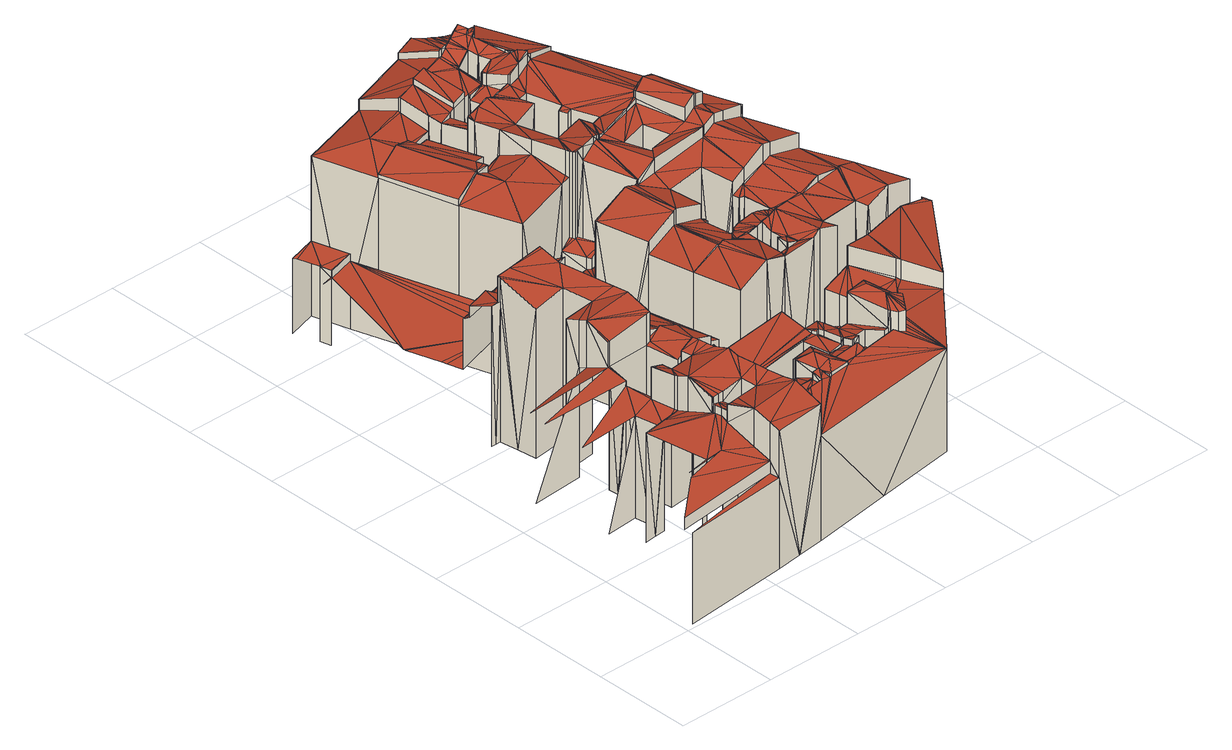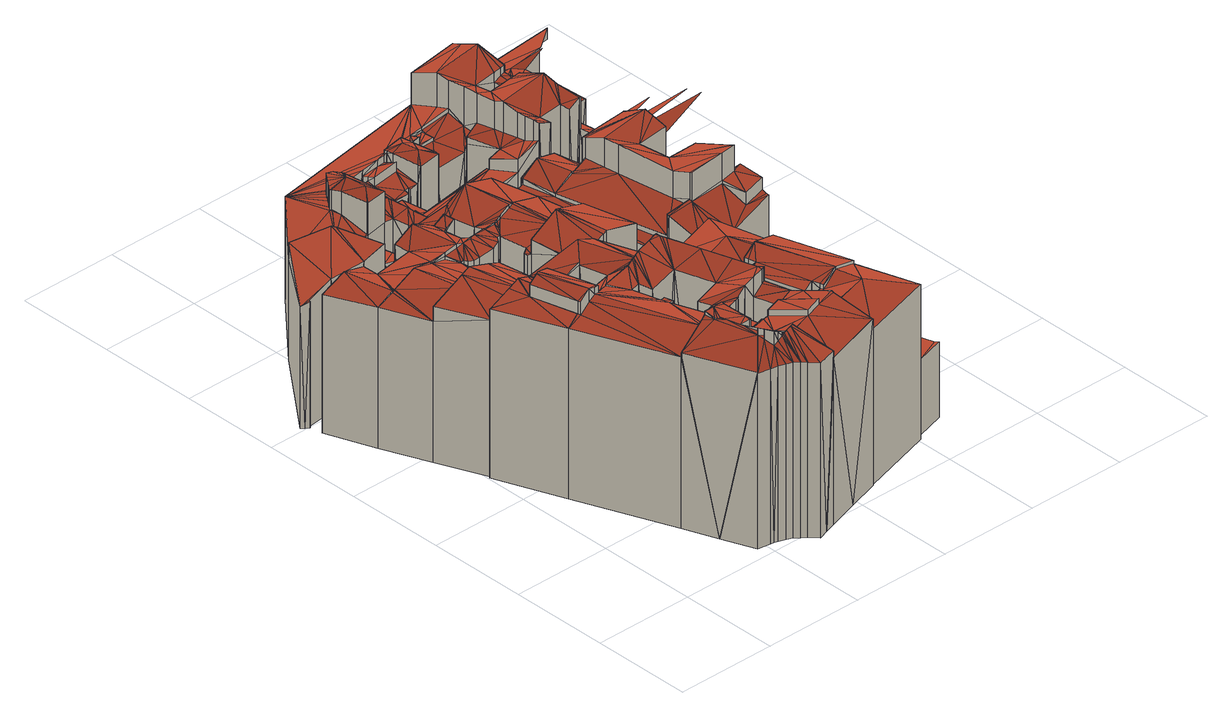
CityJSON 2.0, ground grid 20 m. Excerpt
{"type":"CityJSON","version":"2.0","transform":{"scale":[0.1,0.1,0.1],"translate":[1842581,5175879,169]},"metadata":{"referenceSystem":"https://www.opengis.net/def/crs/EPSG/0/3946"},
"CityObjects":{
"building1":{"type":"Building","geometry":[{"type":"MultiSurface","lod":"2","boundaries":[[[0,1,2,3]],[[4,5,6]],[[5,7,8,6]],[[9,10,11]],[[11,12,13]],[[8,0,3]],[[13,4,6]],[[14,15,16]],[[15,11,17]],[[11,13,17]],[[16,15,18]],[[19,13,6]],[[20,21,22]],[[23,16,18]],[[24,16,23]],[[25,13,19]],[[26,22,27]],[[28,6,3,29]],[[6,8,3]],[[18,15,30]],[[31,24,23]],[[13,25,32]],[[33,19,6,28]],[[22,31,23]],[[17,13,32]],[[30,15,17]],[[22,21,31]],[[34,35,36]],[[25,19,33]],[[37,25,33]],[[38,37,33]],[[39,40,34]],[[25,37,41,42]],[[23,18,43]],[[41,37,38]],[[32,25,42]],[[44,18,30]],[[45,32,42,41]],[[38,33,46]],[[47,17,32,45]],[[48,30,49]],[[50,30,17]],[[45,41,51]],[[49,50,17,47]],[[48,49,52]],[[30,50,49]],[[41,38,46,51]],[[53,30,48]],[[43,18,44]],[[22,23,54]],[[53,48,52]],[[29,3,55]],[[3,2,55]],[[56,23,43]],[[53,44,30]],[[54,23,56]],[[47,45,57]],[[49,47,57]],[[46,33,58]],[[45,51,57]],[[59,43,44,53]],[[52,49,57,60]],[[53,52,60]],[[61,56,43,59]],[[51,46,58,62]],[[27,22,54]],[[57,51,62]],[[63,54,56,61]],[[64,63,61]],[[53,60,65]],[[66,67,68]],[[69,57,62]],[[60,57,69,65]],[[54,63,64,70]],[[71,69,62,72]],[[73,74,70]],[[27,54,70]],[[74,27,70]],[[59,53,75]],[[61,59,75]],[[76,27,74]],[[70,64,77]],[[73,70,77]],[[28,29,78]],[[64,61,75]],[[27,79,36]],[[76,79,27]],[[79,80,36]],[[80,34,36]],[[58,33,81]],[[82,80,79]],[[83,34,84]],[[84,34,80,85]],[[33,28,86]],[[83,84,85]],[[83,39,34]],[[77,64,87]],[[87,64,75]],[[88,68,39,83]],[[29,55,78]],[[62,58,81]],[[53,65,89]],[[90,68,88]],[[91,77,87]],[[91,87,75,92]],[[90,93,66,68]],[[72,62,81,94]],[[65,69,89]],[[69,71,95,89]],[[96,97,98]],[[81,33,86]],[[86,28,78]],[[99,100,101]],[[75,53,102]],[[103,96,104]],[[105,99,101]],[[96,98,106]],[[104,96,106]],[[105,106,99]],[[106,107,99]],[[98,107,106]],[[55,108,78]],[[55,109,108]],[[89,95,94,81]],[[110,104,106,105]],[[92,75,102,111]],[[112,113,114]],[[115,112,114]],[[53,89,116]],[[88,83,117]],[[90,88,117]],[[103,104,118]],[[113,103,118,114]],[[102,53,116]],[[83,85,119]],[[120,86,78,108]],[[121,81,86]],[[89,81,122]],[[93,90,117,123]],[[104,110,124,125]],[[126,81,121]],[[127,121,86,120]],[[122,81,126]],[[118,104,125]],[[85,80,128,119]],[[80,82,129,128]],[[105,101,130]],[[131,132,111,102]],[[133,134,127]],[[134,126,121,127]],[[110,105,130]],[[135,89,122]],[[101,100,136,130]],[[137,118,125]],[[114,118,137]],[[116,89,135]],[[138,122,126,134]],[[139,138,134]],[[132,131,140]],[[124,110,130]],[[141,135,122,138]],[[142,143,144]],[[145,142,144]],[[146,145,144]],[[131,102,147]],[[148,146,144]],[[149,148,144]],[[150,102,116]],[[151,116,135,141]],[[152,102,150]],[[117,83,153]],[[83,119,154]],[[147,102,152]],[[140,131,155]],[[156,150,116,151]],[[157,83,154]],[[139,134,158]],[[138,139,158]],[[159,131,147]],[[153,83,157]],[[155,131,159]],[[141,138,160]],[[161,152,150,156]],[[130,136,123,117]],[[143,115,162,144]],[[163,147,152,161]],[[115,114,162]],[[164,140,155]],[[138,158,160]],[[165,159,147,163]],[[120,108,166]],[[165,167,159]],[[168,167,165]],[[167,155,159]],[[164,155,167]],[[128,129,169,170]],[[151,141,171]],[[171,141,160]],[[127,120,166]],[[156,151,171]],[[172,128,170]],[[161,156,171]],[[158,134,173]],[[158,171,160]],[[134,133,174]],[[170,169,175]],[[176,158,177]],[[114,137,162]],[[178,171,158,176]],[[133,127,166,179]],[[130,117,180]],[[119,128,172,154]],[[137,125,181]],[[182,157,154,172]],[[183,182,172]],[[177,158,173]],[[180,117,153]],[[124,130,184]],[[185,153,157,182]],[[186,177,173]],[[173,134,174]],[[187,133,179]],[[125,124,188,181]],[[174,133,187]],[[189,180,153,185]],[[172,170,190]],[[184,130,180]],[[163,161,191]],[[170,175,190]],[[165,163,191]],[[183,172,192]],[[193,149,144]],[[182,183,192]],[[194,124,184]],[[161,171,191]],[[162,137,181]],[[185,182,192]],[[171,178,195,196]],[[168,165,197,198]],[[188,124,194]],[[166,108,199]],[[200,184,180,189]],[[171,196,201]],[[189,185,202]],[[175,203,190]],[[204,172,190]],[[205,187,179]],[[192,172,204]],[[191,171,201]],[[186,173,206]],[[108,109,207]],[[197,165,191]],[[185,192,202]],[[208,174,187]],[[196,195,209,210]],[[196,210,211]],[[212,213,214]],[[201,196,211,215]],[[191,201,215]],[[202,192,204]],[[214,149,193]],[[216,194,184,200]],[[199,108,217]],[[218,216,200]],[[197,191,215,211]],[[219,212,214,220]],[[221,212,219]],[[221,222,223,212]],[[224,221,219]],[[225,221,224,226]],[[181,188,194,216]],[[227,162,181]],[[179,166,199]],[[205,179,228]],[[217,108,229]],[[144,162,227,230]],[[187,205,231]],[[208,187,231]],[[228,179,199]],[[174,208,232,233]],[[231,205,228]],[[173,174,234]],[[189,202,235]],[[232,208,231]],[[206,173,234]],[[190,203,236,237]],[[204,190,235]],[[193,144,230]],[[238,228,199]],[[202,204,235]],[[238,231,228]],[[227,181,239]],[[233,232,231,240]],[[200,189,241]],[[242,190,237]],[[174,233,234]],[[229,108,243]],[[235,190,242]],[[230,227,239,244]],[[238,199,245]],[[219,220,246]],[[224,219,246]],[[247,248,249]],[[240,231,250]],[[233,240,250]],[[218,200,241]],[[248,224,249]],[[251,199,217]],[[241,189,235]],[[231,238,252,250]],[[216,218,253]],[[181,216,254]],[[245,199,251]],[[252,238,245]],[[251,217,255]],[[256,206,234]],[[220,214,193,246]],[[257,247,249,258]],[[234,233,250]],[[259,260,237,236]],[[260,242,237]],[[255,217,229,261]],[[251,255,261]],[[193,230,244]],[[252,245,251]],[[252,251,261]],[[260,262,242]],[[263,250,252]],[[262,235,242]],[[263,234,250]],[[239,181,264]],[[265,234,263]],[[265,266,256,234]],[[249,224,246]],[[267,268,266,265]],[[254,216,253]],[[218,241,253]],[[264,181,254]],[[252,261,269]],[[262,260,270]],[[271,241,235,262]],[[260,259,272,270]],[[244,239,264,273]],[[263,252,274]],[[265,263,274]],[[193,244,275]],[[267,265,274]],[[275,244,273]],[[274,252,269]],[[276,271,262]],[[193,249,246]],[[258,249,193,277]],[[277,193,275,278]],[[276,262,270]],[[273,264,254,279]],[[279,254,241,271]],[[280,279,271,281]],[[241,254,253]],[[272,282,270]],[[261,229,243,283]],[[269,261,283]],[[282,276,270]],[[211,210,284]],[[285,286,287]],[[285,287,288]],[[268,267,289,290]],[[274,269,291]],[[267,274,289]],[[287,292,288]],[[293,288,294,295]],[[288,292,296,294]],[[294,296,297,298]],[[299,269,283]],[[281,271,276,300]],[[291,269,299]],[[300,276,282]],[[301,274,291]],[[302,299,283,243]],[[302,291,299]],[[303,304,302,305]],[[304,291,302]],[[305,302,306]],[[307,274,301]],[[289,274,307]],[[302,243,308]],[[309,301,291,304]],[[306,302,308]],[[210,209,310,311]],[[304,303,312,313]],[[314,306,308]],[[315,306,314]],[[197,211,316]],[[317,304,313]],[[309,304,317]],[[313,312,315,314]],[[318,313,314]],[[309,307,301]],[[319,307,309,320]],[[290,289,307,319]],[[321,313,318]],[[321,317,313]],[[308,243,322]],[[320,309,323]],[[318,314,324]],[[321,318,324]],[[314,308,322,324]],[[309,317,325]],[[323,309,326]],[[293,295,327]],[[295,294,328]],[[285,288,329]],[[273,279,330]],[[326,309,325]],[[294,298,331]],[[332,323,326]],[[298,297,333]],[[198,197,334,335]],[[288,293,336,337]],[[210,311,284]],[[332,326,325,338]],[[325,317,339]],[[338,325,340]],[[279,280,341,342]],[[108,207,343]],[[340,325,339]],[[243,108,343]],[[336,293,327]],[[295,328,327]],[[329,288,337]],[[344,340,339]],[[345,344,339]],[[346,345,339]],[[328,294,331]],[[346,347,345]],[[211,284,348]],[[349,350,351,352]],[[321,324,353]],[[324,322,354]],[[330,279,342]],[[317,321,353,355]],[[339,317,355]],[[356,211,348]],[[347,346,357]],[[358,211,356]],[[316,211,358]],[[359,360,350,349]],[[275,273,361]],[[334,197,316]],[[336,327,362]],[[327,328,363,362]],[[354,322,364]],[[365,324,354]],[[346,339,366]],[[363,328,331]],[[353,324,365]],[[367,359,368]],[[367,360,359]],[[357,346,369]],[[370,367,368]],[[366,339,355]],[[370,342,367]],[[342,341,367]],[[369,346,366]],[[311,310,371,372]],[[373,374,354]],[[374,365,354]],[[375,330,342,370]],[[376,365,374]],[[377,376,374]],[[376,353,365]],[[278,275,361,378]],[[379,357,369]],[[355,353,376]],[[376,377,380]],[[379,369,366,381]],[[337,336,382]],[[329,337,383]],[[336,362,384]],[[362,363,385]],[[363,331,386]],[[273,330,361]],[[381,366,387]],[[331,298,388]],[[355,376,389]],[[349,352,390]],[[298,333,388]],[[376,380,389]],[[311,372,391]],[[372,371,392,393]],[[366,355,394]],[[352,351,395,396]],[[284,311,348]],[[354,364,397]],[[373,354,397]],[[398,355,389]],[[399,336,384]],[[383,337,382]],[[382,336,400]],[[400,336,399]],[[380,401,389]],[[387,366,402]],[[384,362,403]],[[403,362,385]],[[363,386,385]],[[391,372,393]],[[402,366,394]],[[394,355,398]],[[286,285,404,405]],[[285,329,404]],[[401,406,389]],[[348,311,391]],[[322,243,343]],[[406,398,389]],[[407,387,402]],[[359,349,408]],[[409,402,394,410]],[[411,398,406]],[[410,394,398,412]],[[409,410,412]],[[407,402,409]],[[413,407,409]],[[413,414,407]],[[393,392,414,413]],[[415,393,413]],[[390,352,396]],[[416,391,393]],[[417,348,391,418]],[[419,384,420,421]],[[420,384,403]],[[420,403,385,386]],[[422,416,393,415]],[[383,382,400,423]],[[423,400,399]],[[424,423,399,425]],[[370,368,426]],[[356,348,417]],[[427,358,356]],[[417,418,428]],[[418,391,429,428]],[[429,391,416]],[[349,390,430]],[[356,417,428]],[[427,316,358]],[[427,356,428]],[[334,316,427,431]],[[428,429,416,422]],[[368,359,408,426]],[[412,398,432]],[[413,409,433]],[[409,412,433]],[[408,349,430]],[[398,411,434,432]],[[384,419,435]],[[425,399,436]],[[433,412,432]],[[364,322,343]],[[434,437,432]],[[437,433,432]],[[438,433,437]],[[375,370,439]],[[399,384,440]],[[397,364,441]],[[415,413,442]],[[436,399,443]],[[384,435,440]],[[422,415,442]],[[444,390,396]],[[333,445,388]],[[333,446,445]],[[361,330,447]],[[413,433,442]],[[329,383,448]],[[443,399,440]],[[427,428,449]],[[428,422,449]],[[334,431,450]],[[386,331,451]],[[430,390,444]],[[330,375,439,452]],[[453,444,396]],[[454,436,443]],[[439,370,426]],[[431,427,449,450]],[[435,455,440]],[[456,430,444]],[[433,438,457,458]],[[459,422,442]],[[454,443,440,455]],[[207,460,343]],[[456,408,430]],[[396,395,461]],[[449,422,459]],[[447,330,452]],[[442,433,458]],[[420,386,462]],[[383,423,463]],[[331,388,451]],[[464,444,453]],[[465,397,441]],[[456,444,464]],[[458,457,466,467]],[[404,329,468]],[[469,361,447,470]],[[468,329,448]],[[471,472,442,473]],[[472,459,442]],[[445,361,469]],[[445,446,378,361]],[[421,420,462,474]],[[423,424,475,463]],[[426,408,456,476]],[[450,449,459,472]],[[467,466,477,478]],[[458,467,478]],[[441,364,343]],[[478,477,479,480]],[[481,478,480]],[[465,441,482]],[[480,479,483]],[[439,426,476]],[[484,458,478]],[[482,441,485]],[[480,483,486]],[[442,458,484]],[[487,478,481]],[[472,471,488]],[[489,482,485]],[[483,485,486]],[[483,489,485]],[[448,383,463]],[[462,386,451]],[[473,442,484,490]],[[396,461,491]],[[456,464,492]],[[487,484,478]],[[464,453,493,492]],[[445,469,494]],[[335,334,495,496]],[[497,439,476]],[[334,450,498]],[[469,470,499]],[[388,445,500,501]],[[486,485,502,503]],[[450,472,504]],[[505,447,452]],[[470,447,505,499]],[[481,480,506]],[[451,388,507]],[[507,388,501]],[[500,445,508]],[[508,445,494]],[[472,488,504]],[[480,486,506]],[[506,486,503]],[[494,469,499]],[[396,491,509]],[[485,441,343]],[[487,481,506]],[[510,511,512,513]],[[513,512,514]],[[461,515,491]],[[461,516,515]],[[517,518,405]],[[517,405,519]],[[405,404,519]],[[495,334,498]],[[513,514,520]],[[519,404,468,521]],[[453,396,522]],[[514,462,520]],[[514,474,462]],[[521,468,448,523]],[[524,510,513]],[[523,448,463,525]],[[525,463,526]],[[463,475,526]],[[452,439,497,527]],[[525,526,528]],[[526,529,528]],[[520,462,451]],[[525,528,530]],[[520,451,531]],[[511,510,532,533]],[[531,451,507,534]],[[528,529,533,532]],[[532,510,524]],[[535,450,504]],[[502,485,343]],[[534,507,501,536]],[[501,500,536]],[[536,500,508,537]],[[537,508,494,538]],[[505,452,527]],[[503,502,539,540]],[[492,493,541,542]],[[488,543,504]],[[488,544,543]],[[537,538,545]],[[546,505,527,547]],[[506,503,540]],[[538,494,548,545]],[[524,513,549]],[[548,494,499]],[[528,532,550]],[[396,509,551]],[[498,450,535]],[[505,552,499]],[[546,552,505]],[[552,548,499]],[[532,524,549,550]],[[553,548,552]],[[554,487,506]],[[539,502,343]],[[497,476,555]],[[543,556,504]],[[557,542,558]],[[491,515,509]],[[492,542,559]],[[542,541,560,558]],[[556,535,504]],[[493,453,522]],[[522,396,551]],[[456,492,561]],[[506,540,562]],[[563,539,343]],[[540,539,563,562]],[[542,557,559]],[[527,497,555]],[[547,527,564]],[[557,558,559]],[[556,498,535]],[[495,498,556]],[[537,545,565]],[[545,548,566]],[[564,527,555]],[[567,563,343]],[[541,493,522]],[[548,553,568,566]],[[525,530,569]],[[530,528,570]],[[492,559,561]],[[549,513,571]],[[506,562,572]],[[545,566,565]],[[528,550,570]],[[573,456,561]],[[560,541,522]],[[484,487,574,575]],[[490,484,575,576]],[[554,506,577]],[[551,509,578]],[[476,456,579,580]],[[487,554,574]],[[581,567,343]],[[559,558,582]],[[519,521,583]],[[521,523,583]],[[523,525,583]],[[562,563,567,572]],[[564,555,584,585]],[[515,516,586]],[[509,515,587]],[[584,555,588]],[[558,560,589]],[[566,568,590]],[[550,549,571,570]],[[566,590,591]],[[590,584,591]],[[590,585,584]],[[591,584,588,592]],[[593,594,551]],[[513,520,595]],[[520,531,595]],[[531,534,596]],[[534,536,596]],[[536,537,596]],[[530,597,569]],[[597,530,570]],[[561,559,582]],[[594,522,551]],[[577,506,598]],[[506,572,599]],[[600,560,522]],[[578,509,587]],[[601,554,577]],[[582,558,589]],[[456,573,579]],[[583,525,569]],[[598,506,599]],[[589,560,600]],[[555,476,602]],[[603,522,594]],[[551,578,604]],[[537,565,596]],[[574,554,601]],[[561,582,605]],[[606,561,605]],[[593,551,604,607]],[[518,517,608]],[[572,567,581,599]],[[609,577,598,610]],[[611,573,561,606]],[[612,601,577,609]],[[613,600,522,603]],[[602,476,580]],[[571,513,595]],[[604,578,587]],[[609,610,614]],[[615,582,589]],[[605,582,615]],[[616,610,581]],[[617,597,570,618]],[[610,598,599,581]],[[556,543,619]],[[610,616,614]],[[589,600,620]],[[614,616,581]],[[621,605,615]],[[569,597,622]],[[597,617,622]],[[623,604,587,624]],[[575,574,601,612]],[[595,531,596]],[[495,556,625]],[[626,604,623]],[[543,544,627,628]],[[626,629,607,604]],[[621,615,630]],[[588,555,631]],[[565,566,632]],[[566,591,632]],[[569,622,633]],[[630,615,634]],[[583,569,633]],[[573,611,635,636]],[[496,495,625,637]],[[638,630,634]],[[622,639,633]],[[592,588,640]],[[641,583,633,642]],[[579,573,636]],[[591,592,643]],[[612,609,644]],[[620,600,645]],[[589,620,645]],[[619,543,628]],[[615,589,645]],[[596,565,646]],[[575,612,644]],[[647,579,636]],[[600,613,648,645]],[[649,579,647,650]],[[631,555,602]],[[587,515,651]],[[652,556,619]],[[570,571,653]],[[650,647,636,635]],[[565,632,646]],[[579,631,580]],[[515,586,651]],[[634,615,645]],[[653,571,595]],[[625,556,652]],[[654,655,596]],[[624,587,656]],[[655,595,596]],[[623,624,656]],[[657,595,655]],[[576,575,644,658]],[[626,623,659]],[[519,583,660]],[[661,631,579,649]],[[662,588,631]],[[618,570,653,663]],[[631,602,580]],[[629,626,664,665]],[[632,591,643]],[[588,662,640]],[[643,592,640]],[[659,623,656]],[[666,634,645]],[[664,626,659]],[[638,634,666,667]],[[628,627,658,644]],[[668,628,644]],[[669,619,628,668]],[[670,652,619,669]],[[609,614,671]],[[646,632,643]],[[672,625,652,670]],[[641,642,673]],[[656,587,651]],[[674,659,656]],[[614,581,675]],[[674,656,676]],[[677,678,665,664]],[[664,659,674]],[[646,643,679]],[[517,519,680]],[[677,664,674]],[[645,648,681,682]],[[583,641,673,660]],[[666,645,683]],[[595,657,684]],[[654,596,685]],[[586,686,651]],[[644,609,671]],[[687,678,677]],[[683,645,682]],[[642,633,688,689]],[[633,639,690,688]],[[682,687,677]],[[663,653,691]],[[676,656,651]],[[682,681,687]],[[679,643,692,693]],[[694,683,682]],[[673,642,689]],[[693,692,695,696]],[[691,653,697]],[[671,614,675]],[[674,676,698]],[[682,677,699]],[[608,517,680]],[[694,682,699]],[[676,651,698]],[[683,694,699]],[[696,695,700]],[[660,673,689,688]],[[701,691,697]],[[702,691,701]],[[666,683,703]],[[519,660,680]],[[667,666,703,704]],[[596,646,705]],[[696,700,706]],[[653,595,707]],[[688,690,708]],[[643,640,709]],[[651,686,710,698]],[[677,674,711]],[[702,701,712]],[[692,643,713]],[[703,683,699]],[[646,679,705]],[[711,674,698]],[[669,668,714]],[[695,692,713]],[[712,701,715]],[[668,644,716]],[[688,708,717]],[[670,669,714]],[[595,684,707]],[[672,670,714]],[[625,672,714]],[[637,625,718]],[[685,596,705]],[[581,343,719]],[[720,712,715]],[[721,712,720]],[[699,677,711]],[[708,722,717]],[[679,693,705]],[[723,721,720]],[[724,723,720]],[[697,653,725]],[[700,695,713]],[[724,726,723]],[[693,696,727]],[[717,722,726,724]],[[717,724,728]],[[709,640,729]],[[713,643,709]],[[644,671,716]],[[696,706,727]],[[701,697,725]],[[662,631,730]],[[343,460,731,719]],[[725,653,707]],[[715,701,725]],[[703,699,732]],[[733,699,711]],[[718,625,714]],[[705,693,727]],[[714,668,716]],[[704,703,732,734]],[[735,736,709]],[[736,713,709]],[[737,713,736]],[[684,738,707]],[[631,661,739,730]],[[660,688,740]],[[741,685,705]],[[732,699,742]],[[671,675,743,716]],[[699,733,744]],[[728,724,745]],[[688,717,740]],[[675,581,719]],[[742,699,744]],[[724,720,746]],[[717,728,747]],[[748,608,680]],[[743,675,749]],[[734,732,742,750]],[[751,725,752]],[[752,725,707]],[[738,752,707]],[[753,754,727]],[[754,705,727]],[[720,715,755,756]],[[741,705,754]],[[715,725,757]],[[750,742,758]],[[680,660,759]],[[759,660,760]],[[698,710,761,762]],[[758,742,744]],[[760,660,763]],[[764,765,718,714]],[[764,714,766]],[[711,698,767]],[[725,751,768]],[[763,660,740]],[[769,758,744]],[[727,706,770]],[[744,733,771]],[[766,714,743,772]],[[728,745,747]],[[714,716,743]],[[745,724,746]],[[753,727,773]],[[772,743,749,774]],[[746,720,756]],[[755,715,757]],[[740,717,747]],[[769,744,775,776]],[[777,778,779,780]],[[733,711,781,782]],[[775,744,771]],[[783,784,785]],[[767,698,762]],[[771,733,782]],[[786,783,785]],[[778,777,787]],[[725,768,788]],[[786,789,783]],[[785,784,790]],[[757,725,788]],[[773,727,770]],[[791,786,792]],[[791,789,786]],[[700,713,793]],[[747,745,794]],[[794,745,795]],[[795,745,746]],[[796,797,776,775]],[[781,711,798]],[[777,780,799]],[[711,767,798]],[[800,680,759,801]],[[802,747,795,803]],[[747,794,795]],[[775,771,782]],[[803,795,746,804]],[[805,796,775]],[[804,746,755,806]],[[780,779,807,799]],[[746,756,755]],[[801,759,760,808]],[[806,755,757,809]],[[787,777,810]],[[785,790,796]],[[811,760,763]],[[768,812,788]],[[763,740,813]],[[814,740,747]],[[730,791,792]],[[706,700,815,816]],[[810,777,799]],[[802,803,817]],[[803,804,817]],[[709,729,818]],[[749,675,719]],[[747,802,817,819]],[[820,775,782]],[[811,763,821]],[[785,796,805]],[[763,813,821]],[[813,740,821]],[[790,797,796]],[[814,747,819]],[[822,773,770]],[[740,814,821]],[[823,787,810]],[[800,801,824]],[[801,808,824]],[[760,811,825]],[[826,827,819]],[[827,814,819]],[[825,811,821]],[[828,814,827]],[[788,812,823,810]],[[808,760,825,824]],[[761,829,762]],[[799,807,822,770]],[[730,739,791]],[[829,767,762]],[[770,706,816]],[[830,767,829]],[[729,640,831]],[[735,709,818,832]],[[640,662,833,831]],[[713,737,834,835]],[[680,800,836]],[[748,680,836]],[[786,785,837]],[[819,817,838]],[[826,819,838]],[[700,793,815]],[[785,805,837]],[[805,775,839]],[[825,821,840]],[[804,806,841]],[[774,749,719,842]],[[806,809,841]],[[764,766,843]],[[824,825,840]],[[730,792,844]],[[766,772,843]],[[792,786,837,844]],[[757,788,845]],[[772,774,843]],[[662,730,833]],[[809,757,846,841]],[[817,804,847]],[[824,840,848]],[[821,814,849]],[[775,820,850]],[[765,764,843,851]],[[757,845,846]],[[814,828,852,849]],[[805,839,837]],[[781,798,853]],[[845,788,846]],[[782,781,850]],[[820,782,850]],[[838,817,847]],[[840,821,849]],[[800,824,854]],[[839,775,850]],[[848,840,855]],[[815,770,816]],[[836,800,854]],[[855,840,849]],[[781,853,856]],[[857,838,847]],[[850,781,856]],[[858,855,859]],[[788,810,860]],[[835,834,832,818]],[[861,862,863]],[[818,729,831]],[[859,855,849]],[[849,861,863]],[[863,862,864]],[[849,852,861]],[[804,841,865]],[[863,864,847]],[[793,713,866]],[[713,835,866]],[[867,859,849]],[[864,857,847]],[[858,859,867]],[[799,770,868]],[[847,804,865]],[[824,848,869]],[[870,858,867]],[[846,788,860]],[[853,871,850,856]],[[872,836,854]],[[730,844,833]],[[871,853,873]],[[850,871,873]],[[854,824,869]],[[810,799,874]],[[770,815,868]],[[849,863,875]],[[863,847,876]],[[870,867,877]],[[848,855,878]],[[867,849,879]],[[855,858,878]],[[880,870,877]],[[841,846,860,881]],[[835,818,882]],[[883,863,876]],[[875,863,883]],[[877,867,879]],[[858,870,878]],[[876,847,865]],[[879,849,875]],[[865,841,884]],[[798,767,885]],[[869,848,878]],[[860,810,886]],[[815,793,887,888]],[[872,854,869,889]],[[841,881,890]],[[884,841,891]],[[891,841,890]],[[837,839,892]],[[893,865,894]],[[893,876,865]],[[883,876,893]],[[895,875,883]],[[833,844,896]],[[894,865,884]],[[893,894,884]],[[880,877,897]],[[898,883,893]],[[887,835,882]],[[839,850,892]],[[898,895,883]],[[882,818,899]],[[818,831,899]],[[799,868,874]],[[793,866,887]],[[868,815,888]],[[870,880,900]],[[866,835,887]],[[877,879,901]],[[886,810,874]],[[853,798,885]],[[844,837,892,902]],[[879,875,903]],[[875,895,903]],[[893,884,904]],[[905,880,897]],[[767,830,906,885]],[[879,907,908,901]],[[907,879,903,898]],[[897,877,901]],[[898,893,904]],[[889,869,878,909]],[[878,870,900]],[[881,904,890]],[[908,907,898]],[[904,884,891]],[[895,898,903]],[[904,891,890]],[[900,880,905]],[[905,897,901,908]],[[896,844,902]],[[910,888,882,911]],[[888,887,882]],[[850,873,912]],[[831,833,896,899]],[[851,843,913]],[[914,868,888,910]],[[881,860,886]],[[904,881,915]],[[909,878,900,916]],[[873,853,885]],[[881,886,915]],[[914,910,917]],[[774,842,918]],[[900,905,919]],[[892,850,912]],[[868,914,917,874]],[[843,774,918]],[[873,920,912]],[[916,900,919,921]],[[910,911,922]],[[882,899,923]],[[920,873,885]],[[924,896,902]],[[919,905,925]],[[911,882,923,922]],[[899,896,924,926]],[[917,910,927]],[[905,908,928]],[[886,874,929]],[[930,924,902]],[[923,899,926]],[[874,917,927]],[[921,919,925,931]],[[927,910,922]],[[932,892,912]],[[933,934,935]],[[936,933,935]],[[929,874,927]],[[902,892,932,937]],[[925,905,928]],[[936,885,933]],[[885,906,933]],[[930,902,937]],[[926,924,930,938]],[[939,923,926]],[[931,925,940]],[[927,922,941]],[[908,898,942]],[[922,923,939,941]],[[913,843,918]],[[940,925,928]],[[943,886,929]],[[935,934,944]],[[898,904,945]],[[946,930,937]],[[947,940,928]],[[948,927,941]],[[904,915,945]],[[928,908,942]],[[926,938,949]],[[938,930,946,950]],[[939,926,949]],[[941,939,949,951]],[[929,927,952,953]],[[949,938,950]],[[942,898,954]],[[915,886,943,945]],[[912,920,955]],[[936,935,956]],[[920,885,955]],[[948,941,951]],[[952,927,948]],[[932,912,957]],[[885,936,955]],[[842,719,958]],[[954,898,945]],[[947,928,942,959]],[[935,944,956]],[[943,929,953]],[[960,913,918]],[[961,948,951,949]],[[962,961,949]],[[953,952,948,961]],[[912,955,957]],[[963,936,956]],[[955,936,964]],[[944,965,956]],[[942,954,966]],[[959,942,966]],[[964,936,963]],[[719,731,967,958]],[[966,954,945]],[[946,937,968]],[[943,966,945]],[[969,966,943]],[[962,949,970]],[[961,962,970]],[[953,961,970]],[[957,955,964]],[[918,842,958]],[[949,950,971]],[[943,953,970]],[[937,932,972,973]],[[974,964,963]],[[950,946,968,971]],[[932,957,972]],[[969,943,970,975]],[[972,964,974]],[[970,949,976]],[[968,937,973]],[[949,971,976]],[[957,964,972]],[[960,918,977,978]],[[963,956,979]],[[975,970,976,980]],[[974,963,979]],[[971,968,976]],[[968,981,980,976]],[[956,965,982,983]],[[981,968,972,984]],[[972,968,973]],[[972,974,979]],[[979,956,983]],[[977,918,958]],[[984,972,979,985]],[[978,977,986]],[[986,977,987]],[[988,986,987]],[[985,979,983,982]],[[988,987,989]],[[987,977,958]],[[989,987,958]],[[967,989,958]]],"semantics":{"surfaces":[{"type":"WallSurface"},{"type":"RoofSurface"}],"values":[0,1,0,0,1,1,1,0,1,1,0,1,0,0,0,1,1,0,0,1,0,1,0,0,1,1,0,1,0,0,1,1,0,0,0,1,1,0,1,0,0,1,1,0,0,0,0,0,1,1,1,0,0,1,0,1,1,1,1,1,0,0,1,0,0,1,1,0,1,1,0,1,0,0,0,0,1,0,1,1,0,0,0,1,1,0,0,0,1,1,0,0,0,1,1,0,0,1,0,0,0,1,0,0,0,0,0,0,0,0,1,1,0,1,1,0,0,1,0,0,0,0,0,0,0,0,1,1,1,1,1,1,0,1,1,0,1,1,0,0,1,0,1,1,0,0,1,0,0,0,1,1,0,0,0,1,0,0,0,1,0,1,1,1,1,1,1,1,0,1,1,1,1,0,0,1,1,0,1,1,1,1,0,0,0,0,1,0,0,0,1,0,0,0,0,0,1,1,1,1,1,1,1,0,1,0,0,1,0,0,1,0,0,0,0,0,1,1,0,0,1,1,0,1,0,1,1,1,0,1,1,1,0,1,1,1,1,0,0,1,1,0,0,1,0,1,0,1,1,0,0,0,1,0,0,1,1,0,1,0,1,0,1,0,0,0,0,0,1,0,0,1,0,0,1,0,1,1,0,0,1,1,1,1,0,0,1,1,0,0,0,1,0,1,1,1,1,1,0,1,1,1,1,0,1,1,1,1,1,0,0,1,1,0,0,0,0,0,1,0,0,0,1,1,0,1,0,0,0,0,1,0,0,1,0,1,0,1,1,1,0,0,0,1,1,1,1,0,1,1,0,0,0,1,0,0,0,0,0,0,1,0,1,0,0,0,1,1,0,0,0,0,1,0,1,0,1,0,0,0,0,0,1,1,1,0,0,0,0,0,0,1,1,1,0,0,0,0,0,0,0,1,0,1,1,0,1,0,1,0,1,1,1,1,0,0,0,0,0,0,1,0,0,0,0,1,1,0,1,0,0,0,1,0,1,0,1,0,1,0,1,1,0,1,1,0,0,0,1,0,0,1,1,1,1,0,0,0,0,1,0,0,1,0,0,0,0,0,0,0,0,0,0,0,0,0,1,1,0,1,1,0,1,1,1,0,0,1,0,1,0,0,0,0,1,1,0,1,1,0,0,1,1,0,1,1,1,0,1,0,1,1,0,0,1,0,0,0,1,0,0,0,0,0,1,1,0,0,0,0,0,0,0,0,1,0,0,1,0,1,0,1,0,1,0,0,0,0,1,1,1,0,0,0,1,1,0,0,0,1,1,0,1,0,0,1,1,0,0,1,1,1,1,1,1,1,1,0,0,1,0,1,0,0,1,0,1,0,0,1,0,1,1,1,1,1,1,0,0,1,0,1,0,1,0,0,0,0,0,0,0,0,0,1,1,0,0,0,0,1,1,0,0,1,0,0,0,0,0,1,1,0,0,1,0,0,1,0,1,1,1,0,0,1,1,0,1,1,1,1,1,0,1,1,1,1,1,1,0,0,0,0,0,0,0,0,0,0,1,0,0,0,1,0,0,0,0,0,0,0,1,0,0,0,0,0,1,1,0,0,0,0,1,0,0,0,0,1,0,1,0,1,1,1,1,1,0,0,0,0,0,1,1,1,0,0,0,1,0,0,1,1,1,1,1,0,0,0,0,1,0,0,1,0,0,1,1,0,1,1,1,1,1,0,1,1,1,0,0,1,0,0,1,1,1,1,1,1,0,0,0,1,1,0,0,0,0,0,0,0,0,1,1,1,1,1,0,1,0,0,1,1,1,1,1,1,1,1,1,1,1,0,0,1,1,0,0,0,0,0,0,0,0,0,1,1,1,1,1,0,0,0,0,1,0,0,1,0,0,0,0,0,1,1,0,0,0,0,1,0,1,0,0,1,0,0,0,0,0,0,1,1,1,0,1,1,1,1,1,1,0,0,0,1,1,0,0,0,0,0,1,1,1,0,0,0,1,0,0,1,1,0,1,0,0,0,1,0,1,1,1,0,0,0,0,0,0,1,0,0,1,1,1,1,0,0,0,0,1,1,0,0,1,0,0,0,1,0,1,0,0,0,0,0,0,0,0,1,0,0,0,1,1,0,1,1,0,0,0,0,0,1,1,0,1,0,1,0,1,0,1,0,1,1,1,1,1,1,0,1,0,1,0,1,0,0,0,1,0,0,1,0,1,0,0,1,1,0,1,0,0,0,1,1,1,0,1,0,1,1,1,0,0,1,1,0,0,0,0,0,0,1,0,1,0,1,0,1,1,1,1,1,0,1,0,0,0,0,0,0,0,0,1,0,1,1,0,0,1,0,0,1,0,1,0,1,1,0,1,0,1,0,0,1,1,1,0,0,0,0,0,1,1,0,0,0,0,0,1,0,0,0,1,1,0,1,0,1,1,0,0,0,0,0,0,1,0,0,0,0,0,0,0,0,0,0,1,0,0,1,1,1,0,1,0,0,1,1,1,0,0,1,0,0,0,1,1,0,0,0,1,0,0,0,0,0,0,0,1,0,1,0,0,0,0,0,1,0,0,0,1,1,1,1,0,1,1,0,1,1,0,1,1,1,0,1,0,0,1,0,0,0,0,1,0,0,0,0,1,1,1,0,0,0,1,1,0,0,0,1,0,0,1,1,0,0,0,1,0,1,1,1,0,0,1,1,1,0,1,0,0,1,0,1,1,1,1,1,1,0,1,1,1,0,0,1,1,1,1,1,1,1,1,0,1,1,0,0,0,1,1,0,0,0,0,0,1,0,1,0,1,1,1,1,1,1,1,0,1,1,0,1,1,1,0,1,0,1,0,0,0,0,1,1,0,1,0,1,0,0,0,1,0,1,0,0,1,0,0,0,0,1,0,1,0,1,1,1,1,0,1,0,0,1,1,1,1,1,0,0,1,1,1,1,1,0,0,1,1,0,0,0,0,1,0,0,1,0,1,0,1,1,0,0,0,1,0,1,1,0,1,1,1,1,0,1,0,0,1,0,0,0,1,1,1,1,1,0,0,1,0,0,1,0,0,0,0,0,1,1,0,0,0,1,0,0,1,0,0,1,0,1,0,1,1,1,0,0,0,1,0,1,1,1,1,1,0,1,0,0,0,0,0,0,0,1,1,1,0,0,0,0,0,0,1,0,0]}}]}
},
"vertices":[
[20,10,192],[20,10,9],[237,30,9],[237,30,192],[87,84,236],[18,27,215],[235,50,218],[18,27,192],[235,50,192],[147,110,9],[127,108,9],[147,110,232],[91,92,240],[172,102,242],[130,239,9],[130,239,229],[153,242,9],[221,168,262],[176,244,232],[230,83,232],[102,300,9],[166,305,9],[166,305,215],[176,244,216],[176,244,9],[223,141,256],[37,295,216],[196,358,235],[235,50,295],[237,30,287],[219,173,261],[171,275,9],[223,155,262],[230,83,309],[189,394,258],[7,354,248],[196,358,245],[223,141,292],[224,141,292],[183,440,237],[4,386,256],[224,141,278],[224,141,256],[209,247,234],[212,225,242],[223,155,278],[233,142,291],[221,168,278],[219,173,291],[221,173,278],[221,173,261],[233,142,276],[221,173,291],[212,225,312],[201,303,233],[291,37,9],[208,253,234],[234,175,274],[250,145,291],[209,247,304],[234,175,291],[208,253,302],[250,145,271],[201,303,298],[204,303,297],[245,176,291],[181,457,9],[76,450,9],[181,457,230],[245,176,271],[204,303,235],[245,176,9],[250,145,9],[204,303,9],[200,331,9],[232,286,288],[196,358,9],[217,305,9],[345,44,284],[194,376,9],[192,395,258],[298,151,290],[192,395,9],[183,440,332],[189,394,308],[192,395,308],[338,98,309],[230,307,287],[181,457,326],[294,183,292],[177,484,316],[230,307,9],[232,286,9],[177,484,9],[298,151,9],[294,183,9],[138,624,291],[138,624,9],[148,624,9],[163,586,9],[168,547,9],[168,547,309],[283,292,288],[126,664,278],[157,629,288],[158,624,339],[158,624,290],[158,624,9],[345,44,221],[345,44,9],[157,629,341],[283,292,9],[124,672,249],[126,664,254],[176,679,253],[122,676,247],[319,240,312],[245,493,316],[176,679,278],[288,407,312],[338,98,239],[335,123,305],[327,184,305],[245,493,9],[188,633,341],[188,633,285],[330,155,305],[335,123,247],[288,407,250],[288,407,9],[237,556,316],[280,314,288],[280,314,9],[335,123,239],[330,155,226],[322,221,305],[237,556,9],[188,633,279],[327,184,245],[327,184,220],[295,316,9],[322,221,248],[114,706,146],[122,676,146],[235,711,146],[111,717,146],[91,783,146],[311,304,302],[91,784,146],[90,787,146],[315,270,303],[319,240,249],[313,286,302],[291,456,332],[297,408,312],[309,318,301],[315,270,252],[296,415,315],[353,187,216],[309,316,301],[353,187,230],[313,286,253],[235,711,244],[311,304,261],[309,318,9],[309,316,266],[405,133,246],[309,317,9],[309,316,9],[298,342,9],[298,342,248],[343,258,236],[297,408,253],[368,198,211],[402,158,230],[321,346,9],[353,187,9],[360,192,9],[343,258,9],[405,133,241],[287,485,331],[266,643,284],[296,415,273],[296,415,254],[272,602,328],[291,456,273],[368,198,9],[404,140,237],[266,643,343],[287,485,273],[345,350,264],[364,324,257],[324,418,262],[206,1040,146],[267,638,341],[371,262,9],[371,262,211],[364,324,231],[364,324,9],[435,137,246],[272,602,274],[371,262,232],[330,419,260],[345,350,9],[330,419,264],[405,133,237],[405,201,9],[513,69,9],[402,158,237],[372,256,9],[372,256,209],[373,263,211],[150,1026,146],[127,1020,146],[150,1024,146],[373,263,232],[267,638,287],[452,135,244],[267,638,274],[150,1026,160],[150,1024,160],[144,1047,160],[144,1047,9],[150,1026,9],[145,1047,160],[144,1047,163],[145,1047,163],[257,713,246],[435,137,237],[456,136,244],[257,713,146],[433,157,237],[433,160,237],[433,160,231],[441,205,213],[374,425,243],[388,357,9],[388,357,247],[433,157,252],[283,711,250],[433,157,233],[328,648,247],[387,359,247],[499,142,243],[283,711,146],[449,159,252],[206,1040,160],[127,1096,160],[132,1090,160],[185,1113,160],[449,159,233],[450,152,249],[449,159,249],[328,648,290],[327,652,288],[452,135,249],[441,205,9],[127,1096,9],[185,1113,9],[387,359,9],[387,359,235],[456,136,251],[374,425,236],[441,205,249],[309,708,256],[441,208,249],[441,208,9],[440,211,248],[440,211,9],[473,159,260],[411,362,227],[328,648,237],[411,362,9],[309,708,168],[468,192,260],[309,708,146],[350,652,227],[206,1040,9],[309,708,9],[327,652,198],[327,652,9],[328,648,9],[381,507,9],[499,142,249],[529,282,211],[195,1123,321],[195,1123,9],[214,1062,9],[233,1001,320],[487,219,248],[487,219,9],[496,159,249],[233,1001,9],[233,1001,327],[279,854,314],[279,854,327],[279,854,9],[315,736,9],[315,736,320],[498,147,249],[350,652,9],[488,212,248],[498,147,245],[496,159,9],[496,159,226],[498,147,9],[502,148,9],[487,216,248],[506,149,245],[488,212,210],[529,282,9],[529,282,208],[504,161,9],[504,161,227],[506,149,231],[506,149,9],[540,346,231],[502,174,223],[504,161,236],[487,216,9],[488,212,9],[502,174,242],[522,151,244],[498,214,9],[522,151,231],[509,212,212],[508,216,210],[335,871,349],[335,871,344],[278,1069,345],[412,663,197],[355,822,344],[508,216,9],[378,755,9],[540,346,184],[540,346,9],[291,1019,350],[291,1019,345],[509,212,9],[519,214,212],[514,213,9],[412,661,9],[412,661,199],[681,94,216],[519,214,9],[518,218,9],[518,222,209],[518,222,9],[552,286,211],[451,465,292],[451,465,9],[471,372,9],[471,372,293],[559,182,241],[562,157,232],[559,182,223],[550,298,215],[533,223,9],[549,300,216],[434,557,291],[434,557,9],[454,729,167],[338,872,350],[338,872,343],[562,157,244],[561,168,236],[549,222,211],[423,609,9],[434,557,316],[549,224,210],[412,661,317],[537,226,9],[537,226,208],[562,157,9],[562,162,9],[412,663,317],[561,168,228],[561,168,9],[454,729,9],[549,224,9],[570,169,9],[549,222,9],[329,1030,336],[329,1030,328],[366,905,338],[373,883,339],[373,883,324],[559,223,9],[441,775,321],[579,171,227],[514,474,312],[554,276,212],[567,230,9],[567,230,211],[571,206,217],[539,381,9],[539,381,318],[595,162,9],[574,207,216],[336,1008,336],[331,1023,336],[579,171,9],[568,225,211],[370,891,339],[346,1167,322],[346,1167,9],[576,189,9],[568,225,9],[501,567,314],[568,225,225],[571,206,229],[574,207,9],[574,207,229],[568,226,225],[568,226,9],[567,230,225],[561,265,211],[552,286,217],[554,276,219],[366,905,9],[370,891,322],[370,891,9],[561,265,223],[331,1023,326],[331,1023,9],[336,1008,9],[501,567,342],[549,300,215],[559,277,221],[559,277,211],[514,474,315],[549,300,187],[587,209,229],[586,213,228],[587,209,9],[378,909,9],[347,1012,9],[587,211,9],[586,213,9],[490,673,344],[391,913,332],[627,167,243],[592,262,214],[359,1016,331],[519,474,314],[441,775,188],[441,775,9],[456,719,172],[369,1091,343],[584,306,212],[584,306,171],[442,851,344],[490,673,197],[528,476,317],[359,1016,9],[391,913,9],[507,568,312],[608,216,9],[608,216,228],[586,293,213],[681,94,9],[563,384,9],[424,909,322],[385,1040,324],[528,476,310],[627,167,9],[616,176,9],[616,176,242],[368,1096,345],[454,729,191],[456,719,192],[586,293,9],[586,293,169],[592,262,9],[424,909,9],[385,1040,9],[507,568,344],[625,177,9],[625,177,242],[626,174,9],[626,174,278],[625,177,278],[631,164,9],[630,167,9],[612,263,215],[634,161,240],[634,161,278],[612,263,278],[601,295,9],[634,161,9],[612,263,9],[586,387,301],[551,479,302],[551,479,307],[468,770,202],[607,356,137],[607,356,9],[498,674,342],[607,356,161],[485,726,207],[464,782,201],[464,782,321],[646,157,236],[646,157,278],[615,297,158],[485,726,171],[644,204,292],[462,789,323],[466,777,201],[591,395,297],[406,967,378],[406,967,9],[410,955,9],[410,955,374],[417,932,9],[586,387,300],[586,387,9],[346,1168,343],[346,1168,9],[346,1167,343],[424,909,374],[368,1096,371],[593,461,295],[369,1091,373],[408,968,378],[385,1040,356],[388,1028,9],[498,674,197],[392,1016,348],[392,1016,9],[393,1016,348],[442,851,374],[408,968,351],[408,968,9],[462,789,374],[611,327,160],[464,782,374],[466,777,374],[468,770,376],[653,166,237],[653,166,278],[559,480,303],[559,480,299],[615,297,138],[615,297,9],[472,771,376],[485,726,9],[498,674,9],[472,771,204],[414,970,378],[414,970,349],[599,409,291],[478,748,9],[472,771,9],[638,245,292],[515,676,335],[611,327,150],[559,480,298],[565,481,298],[567,492,296],[565,481,301],[577,507,291],[659,175,278],[659,175,237],[515,676,9],[490,776,375],[490,776,347],[670,189,237],[490,776,9],[425,1029,348],[441,978,338],[441,978,378],[670,189,278],[569,562,291],[656,270,278],[656,270,214],[656,270,9],[665,214,278],[599,409,293],[573,578,289],[573,578,318],[676,197,237],[577,507,293],[412,1106,373],[520,677,335],[520,677,9],[623,392,9],[614,409,294],[521,674,333],[590,484,300],[505,727,9],[520,677,343],[521,674,343],[599,409,9],[596,435,9],[474,922,354],[497,845,354],[425,1029,338],[674,200,278],[676,197,278],[590,481,299],[657,267,278],[566,646,318],[593,461,9],[614,411,293],[581,507,9],[577,507,9],[614,411,9],[410,1188,9],[665,214,232],[674,200,239],[569,562,9],[657,267,215],[590,481,9],[675,202,238],[585,508,293],[674,200,238],[425,1029,9],[441,978,9],[667,320,142],[590,481,300],[585,508,9],[431,1032,9],[614,411,305],[614,409,305],[656,364,137],[612,432,305],[670,306,9],[670,306,136],[612,432,9],[588,512,9],[566,646,316],[523,786,360],[437,1034,349],[591,517,291],[579,567,9],[579,567,287],[656,364,9],[591,517,9],[437,1034,9],[563,680,364],[412,1106,385],[437,1034,359],[532,788,364],[677,275,214],[614,484,301],[523,786,375],[578,575,287],[614,484,9],[573,578,9],[578,575,9],[660,396,300],[663,336,150],[469,987,379],[497,845,9],[486,883,9],[640,412,294],[474,922,9],[677,275,9],[632,434,296],[448,1118,373],[566,646,9],[563,680,335],[469,987,9],[632,434,291],[632,434,9],[608,524,290],[608,524,9],[670,306,214],[667,320,214],[663,336,214],[718,254,228],[656,364,214],[448,1118,384],[638,435,294],[718,254,238],[640,412,295],[629,466,292],[629,466,9],[532,788,372],[474,1208,344],[627,486,9],[627,486,302],[627,488,301],[506,933,9],[530,854,9],[660,396,9],[628,476,9],[472,1046,348],[472,1046,360],[472,1046,9],[479,990,9],[538,790,362],[538,790,370],[627,488,303],[540,790,361],[540,790,369],[490,993,368],[677,399,309],[647,491,302],[554,794,361],[490,993,367],[490,993,9],[645,529,291],[645,529,9],[563,863,353],[554,794,364],[537,944,357],[478,1047,9],[595,718,346],[677,399,9],[664,493,309],[494,995,9],[580,771,344],[714,370,232],[498,996,367],[742,283,233],[484,1048,348],[714,370,9],[800,230,213],[498,996,338],[498,996,9],[484,1048,9],[492,1020,9],[485,1045,337],[528,970,357],[485,1045,9],[570,836,354],[485,1045,347],[595,718,351],[649,658,318],[800,230,9],[656,528,290],[664,493,301],[656,528,9],[595,718,9],[587,745,9],[580,771,9],[537,944,9],[649,658,9],[509,1100,361],[563,863,9],[666,523,290],[742,283,238],[670,517,291],[516,1053,346],[524,1047,348],[521,1056,347],[474,1208,9],[745,275,236],[666,523,9],[528,970,9],[533,957,9],[570,836,9],[567,850,9],[536,1008,366],[536,1008,349],[537,1003,364],[668,520,9],[498,1135,373],[498,1134,373],[722,404,9],[722,404,291],[507,1104,363],[713,371,272],[713,371,9],[714,370,272],[716,433,288],[538,973,9],[670,517,9],[591,842,355],[677,518,291],[742,283,276],[581,839,9],[745,275,276],[677,518,289],[677,518,9],[558,907,350],[558,907,9],[563,891,9],[563,891,351],[694,497,308],[694,497,301],[658,583,9],[659,576,9],[659,576,291],[658,590,290],[564,909,9],[549,977,356],[658,590,9],[664,576,9],[653,624,9],[658,590,317],[626,815,361],[521,1054,346],[521,1054,348],[670,575,290],[670,575,9],[716,433,289],[574,895,353],[474,1208,358],[498,1135,386],[521,1056,370],[521,1054,370],[524,1047,372],[671,576,290],[536,1008,383],[574,895,9],[498,1134,387],[537,1003,385],[570,911,354],[498,1134,367],[549,977,9],[509,1100,362],[512,1101,361],[626,815,366],[626,815,369],[525,1058,371],[650,733,346],[525,1058,347],[694,497,294],[512,1101,364],[591,842,9],[570,911,9],[505,1136,387],[505,1136,372],[525,1058,9],[518,1079,9],[512,1101,9],[719,419,9],[716,433,9],[691,699,359],[650,733,9],[691,699,338],[636,786,9],[636,786,346],[496,1215,9],[687,594,301],[539,1062,9],[687,594,296],[518,1140,381],[563,1011,392],[800,230,246],[767,378,265],[687,594,330],[563,1011,363],[563,1011,364],[553,1066,378],[518,1140,387],[539,1108,383],[728,502,304],[767,378,9],[539,1108,9],[728,497,306],[517,1222,361],[525,1142,386],[728,502,307],[553,1066,9],[528,1143,385],[528,1143,388],[592,1020,373],[542,1098,9],[544,1088,9],[544,1088,379],[548,1077,9],[578,1045,390],[656,824,361],[532,1144,391],[655,828,372],[532,1206,361],[532,1144,384],[728,497,304],[517,1222,9],[732,498,306],[667,832,377],[557,1118,397],[575,1055,387],[544,1147,399],[541,1199,362],[553,1127,398],[544,1147,381],[592,1020,393],[681,732,358],[566,1086,392],[583,1042,392],[799,443,286],[602,1023,377],[656,824,362],[656,824,371],[532,1206,9],[592,1020,400],[588,1040,394],[737,601,312],[575,1055,393],[578,1045,393],[557,1118,391],[694,699,339],[555,1150,406],[565,1120,389],[694,699,359],[551,1191,362],[561,1132,404],[737,601,351],[565,1120,403],[588,1040,391],[555,1150,378],[799,443,9],[553,1127,386],[561,1132,385],[541,1199,9],[656,824,386],[681,732,386],[773,506,318],[811,384,9],[655,828,386],[602,1023,388],[551,1191,9],[667,832,390],[854,390,276],[562,1186,362],[773,506,305],[562,1186,9],[710,740,397],[710,740,369],[720,703,351],[576,1181,362],[720,703,370],[683,836,397],[590,1178,361],[683,836,371],[721,703,351],[576,1181,9],[756,604,318],[800,429,9],[802,414,9],[802,414,289],[799,443,287],[756,604,345],[721,703,370],[714,741,370],[583,1179,9],[714,741,395],[616,1174,362],[667,1043,354],[827,417,9],[667,1043,362],[745,707,343],[590,1178,9],[711,837,386],[736,747,362],[745,707,363],[736,747,386],[709,843,386],[709,843,360],[616,1174,364],[826,515,303],[852,420,305],[826,515,304],[926,391,254],[616,1174,9],[854,390,9],[711,837,361],[711,837,360],[833,517,305],[828,516,303],[852,420,9],[642,1109,9],[926,391,9],[793,714,325],[667,1043,9],[743,850,352],[793,714,349],[833,616,292],[833,616,322],[833,517,302],[743,850,9],[796,714,348],[909,397,262],[909,397,9],[871,523,292],[796,714,9],[793,714,9],[908,426,9],[908,426,288],[833,616,9],[871,523,9],[910,399,9],[912,401,262],[912,401,9],[919,396,9]
]}
